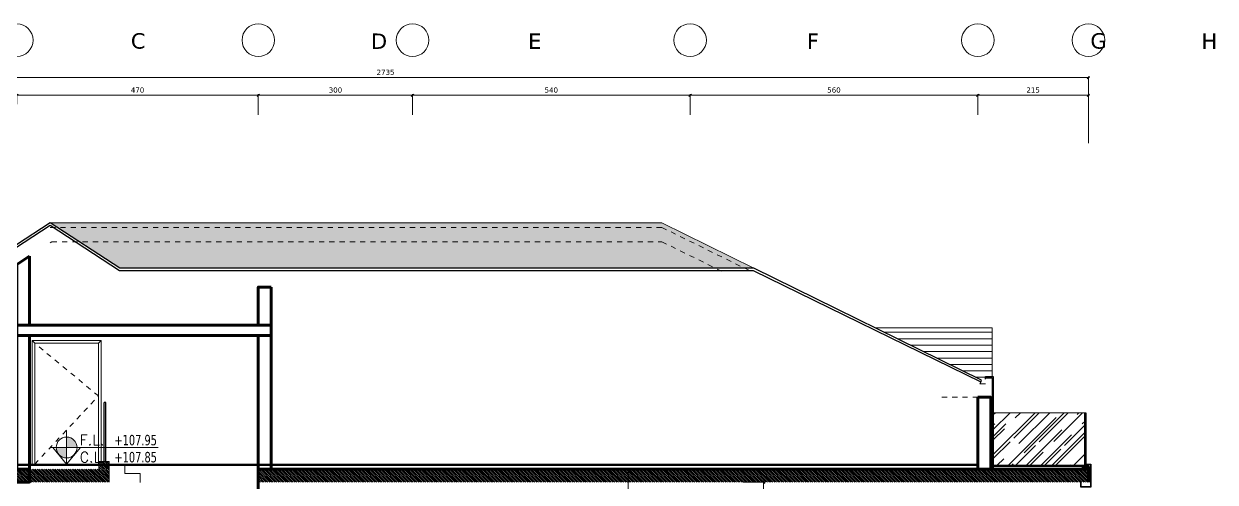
# Model space of a CAD drawing. Header units: inches. Extents: x -48 to 777, y -156 to 510.
# Drawn here: x 611.12 to 634.31, y -40.56 to -31.65 of the extents above; entities that cross this region are included whole.
import ezdxf
from ezdxf.enums import TextEntityAlignment as Align

# ---------------------------------------------------------------- set-up
doc = ezdxf.new("R2010")
doc.units = ezdxf.units.IN
doc.header["$MEASUREMENT"] = 0
doc.linetypes.add('HIDDEN', pattern=[0.375, 0.25, -0.125])
doc.linetypes.add('NUHA', pattern=[1.45, 0.75, -0.25, 0.2, -0.25])
doc.layers.get('Defpoints').update_dxf_attribs({"lineweight": 5})
for name, color, linetype, lineweight in [('A-ANNOTATION', 34, 'Continuous', 5), ('A-DIM', 9, 'Continuous', 5), ('A-DOORS', 38, 'Continuous', 20), ('A-HIDDEN', 254, 'HIDDEN', 5), ('A-PILLARS', 1, 'Continuous', 60), ('A-Roof', 1, 'Continuous', 20), ('A-SIGNS1', 20, 'Continuous', 15), ('A-SIGNS2', 30, 'Continuous', 15), ('A-STAIRS', 135, 'Continuous', 20), ('C-GLASS', 162, 'Continuous', 30), ('C-STONE', 42, 'Continuous', 30), ('C-WOOD', 28, 'Continuous', 30), ('D-GLASS', 171, 'Continuous', 20), ('D-STONE', 52, 'Continuous', 20), ('D-WOOD', 32, 'Continuous', 20), ('H-GLASS', 111, 'Continuous', 5), ('H-PILLARS', 61, 'Continuous', 5), ('H-WOOD', 26, 'Continuous', 5)]:
    doc.layers.add(name, color=color, linetype=linetype, lineweight=lineweight)
doc.layers.add('HH-DARK GREY', color=7, linetype='Continuous', lineweight=5, true_color=0x404040)
doc.styles.add('ROMAND', font='verdana.ttf')
doc.styles.add('ROMANS', font='romans__.ttf', dxfattribs={"height": 0.14})
doc.dimstyles.new('M-1.50', dxfattribs={"dimtxt": 0.1, "dimasz": 0.05, "dimexe": 0.025, "dimexo": 0.025, "dimgap": 0.05, "dimtad": 1, "dimlfac": 100, "dimrnd": 0.5, "dimzin": 9, "dimdsep": 46, "dimtxsty": 'ROMAND', "dimblk": 'OBLIQUE', "dimcen": 1, "dimdle": 0.025, "dimclrd": 256, "dimclre": 256, "dimclrt": 2, "dimadec": 0, "dimazin": 0, "dimtfac": 0.666667, "dimtmove": 2, "dimatfit": 3, "dimfxl": 0.04, "dimtolj": 1, "dimtzin": 5, "dimlwd": -1, "dimlwe": -1, "dimarcsym": 0})

# ---------------------------------------------------------------- blocks, each defined once
blk = doc.blocks.new('GXFHGCGFCD')
at = {"layer": 'A-SIGNS1', "linetype": 'NUHA'}
h = blk.add_hatch(color=256, dxfattribs=at)
h.paths.add_polyline_path([(90.382, 61.33), (90.382, 61.17), (90.542, 61.17, 0.414214)])
h.paths.add_polyline_path([(90.382, 61.17), (90.222, 61.17, 0.414214), (90.382, 61.01)])
at = {"layer": 'A-SIGNS1'}
for p, q in [((90.382, 60.914), (90.382, 61.426)), ((90.126, 61.17), (91.79, 61.17))]:
    blk.add_line(p, q, dxfattribs=at)
blk.add_circle((90.382, 61.17), 0.16, dxfattribs=at)
blk = doc.blocks.new('DGXFHXFGDFD')
at = {"layer": 'A-SIGNS1'}
blk.add_blockref('GXFHGCGFCD', (0, 0), dxfattribs=at)
at = {"layer": 'A-SIGNS2', "linetype": 'NUHA', "style": 'ROMANS'}
for s, p in [('F.L.', (90.583, 61.203)), ('C.L.', (90.583, 60.941))]:
    blk.add_text(s, height=0.16, dxfattribs=at).set_placement(p)
at = {"layer": 'A-SIGNS2', "style": 'ROMANS', "width": 0.910135, "flags": 4}
for tag, p, p2 in [('NIV.FINI', (91.116, 61.203), (91.79, 61.203)), ('NIV.BETON', (91.116, 60.941), (91.79, 60.941))]:
    blk.add_attdef(tag, text='', height=0.16, dxfattribs=at).set_placement(p, p2, align=Align.FIT)
blk = doc.blocks.new('_Oblique')
at = {"color": 0, "linetype": 'ByBlock', "lineweight": -2}
blk.add_line((-0.5, -0.5), (0.5, 0.5), dxfattribs=at)
blk = doc.blocks.new('*D2312')
at = {"layer": 'A-DIM', "transparency": 16777216}
for p, q in [((622.756, -40.31), (622.909, -40.31)), ((622.884, -40.285), (622.884, -43.585)), ((622.723, -43.56), (622.909, -43.56))]:
    blk.add_line(p, q, dxfattribs=at)
at = {"layer": 'Defpoints', "color": 0, "transparency": 16777216}
for p in [(622.731, -40.31), (622.698, -43.56), (622.884, -43.56)]:
    blk.add_point(p, dxfattribs=at)
at = {"layer": 'A-DIM', "transparency": 16777216, "xscale": 0.05, "yscale": 0.05, "zscale": 0.05}
for p, rotation in [((622.884, -40.31), 90), ((622.884, -43.56), 270)]:
    blk.add_blockref('_Oblique', p, dxfattribs=dict(at, rotation=rotation))
at = {"layer": 'A-DIM', "color": 2, "transparency": 16777216, "insert": (622.782, -41.935), "char_height": 0.1, "attachment_point": 5, "rotation": 90, "style": 'ROMAND'}
blk.add_mtext('\\A1;325', dxfattribs=at)
blk = doc.blocks.new('*D2325')
at = {"layer": 'A-DIM', "transparency": 16777216}
for p, q in [((625.115, -40.56), (625.54, -40.56)), ((625.515, -41.185), (625.515, -40.535)), ((625.163, -41.16), (625.54, -41.16))]:
    blk.add_line(p, q, dxfattribs=at)
at = {"layer": 'Defpoints', "color": 0, "transparency": 16777216}
for p in [(625.09, -40.56), (625.515, -40.56), (625.138, -41.16)]:
    blk.add_point(p, dxfattribs=at)
at = {"layer": 'A-DIM', "transparency": 16777216, "xscale": 0.05, "yscale": 0.05, "zscale": 0.05}
for p, rotation in [((625.515, -40.56), 90), ((625.515, -41.16), 270)]:
    blk.add_blockref('_Oblique', p, dxfattribs=dict(at, rotation=rotation))
at = {"layer": 'A-DIM', "color": 2, "transparency": 16777216, "insert": (625.413, -40.86), "char_height": 0.1, "attachment_point": 5, "rotation": 90, "style": 'ROMAND'}
blk.add_mtext('\\A1;60', dxfattribs=at)
blk = doc.blocks.new('*D2336')
at = {"layer": 'A-DIM', "transparency": 16777216}
for p, q in [((610.962, -33.042), (615.712, -33.042)), ((610.987, -33.216), (610.987, -33.017)), ((615.687, -33.421), (615.687, -33.017))]:
    blk.add_line(p, q, dxfattribs=at)
at = {"layer": 'Defpoints', "color": 0, "transparency": 16777216}
for p in [(615.687, -33.042), (610.987, -33.241), (615.687, -33.446)]:
    blk.add_point(p, dxfattribs=at)
at = {"layer": 'A-DIM', "transparency": 16777216, "xscale": 0.05, "yscale": 0.05, "zscale": 0.05, "rotation": 180}
blk.add_blockref('_Oblique', (610.987, -33.042), dxfattribs=at)
at = {"layer": 'A-DIM', "transparency": 16777216, "xscale": 0.05, "yscale": 0.05, "zscale": 0.05}
blk.add_blockref('_Oblique', (615.687, -33.042), dxfattribs=at)
at = {"layer": 'A-DIM', "color": 2, "transparency": 16777216, "insert": (613.337, -32.94), "char_height": 0.1, "attachment_point": 5, "style": 'ROMAND'}
blk.add_mtext('\\A1;470', dxfattribs=at)
blk = doc.blocks.new('*D2337')
at = {"layer": 'A-DIM', "transparency": 16777216}
for p, q in [((615.662, -33.042), (618.713, -33.042)), ((615.687, -33.421), (615.687, -33.017)), ((618.688, -33.421), (618.688, -33.017))]:
    blk.add_line(p, q, dxfattribs=at)
at = {"layer": 'Defpoints', "color": 0, "transparency": 16777216}
for p in [(618.688, -33.042), (615.687, -33.446), (618.688, -33.446)]:
    blk.add_point(p, dxfattribs=at)
at = {"layer": 'A-DIM', "transparency": 16777216, "xscale": 0.05, "yscale": 0.05, "zscale": 0.05, "rotation": 180}
blk.add_blockref('_Oblique', (615.687, -33.042), dxfattribs=at)
at = {"layer": 'A-DIM', "transparency": 16777216, "xscale": 0.05, "yscale": 0.05, "zscale": 0.05}
blk.add_blockref('_Oblique', (618.688, -33.042), dxfattribs=at)
at = {"layer": 'A-DIM', "color": 2, "transparency": 16777216, "insert": (617.188, -32.94), "char_height": 0.1, "attachment_point": 5, "style": 'ROMAND'}
blk.add_mtext('\\A1;300', dxfattribs=at)
blk = doc.blocks.new('*D2338')
at = {"layer": 'A-DIM', "transparency": 16777216}
for p, q in [((618.663, -33.042), (624.113, -33.042)), ((618.688, -33.421), (618.688, -33.017)), ((624.088, -33.421), (624.088, -33.017))]:
    blk.add_line(p, q, dxfattribs=at)
at = {"layer": 'Defpoints', "color": 0, "transparency": 16777216}
for p in [(624.088, -33.042), (618.688, -33.446), (624.088, -33.446)]:
    blk.add_point(p, dxfattribs=at)
at = {"layer": 'A-DIM', "transparency": 16777216, "xscale": 0.05, "yscale": 0.05, "zscale": 0.05, "rotation": 180}
blk.add_blockref('_Oblique', (618.688, -33.042), dxfattribs=at)
at = {"layer": 'A-DIM', "transparency": 16777216, "xscale": 0.05, "yscale": 0.05, "zscale": 0.05}
blk.add_blockref('_Oblique', (624.088, -33.042), dxfattribs=at)
at = {"layer": 'A-DIM', "color": 2, "transparency": 16777216, "insert": (621.388, -32.94), "char_height": 0.1, "attachment_point": 5, "style": 'ROMAND'}
blk.add_mtext('\\A1;540', dxfattribs=at)
blk = doc.blocks.new('*D2339')
at = {"layer": 'A-DIM', "transparency": 16777216}
for p, q in [((604.487, -33.266), (604.487, -32.673)), ((631.838, -33.974), (631.838, -32.673)), ((631.863, -32.698), (604.462, -32.698))]:
    blk.add_line(p, q, dxfattribs=at)
at = {"layer": 'Defpoints', "color": 0, "transparency": 16777216}
for p in [(604.487, -32.698), (604.487, -33.291), (631.838, -33.999)]:
    blk.add_point(p, dxfattribs=at)
at = {"layer": 'A-DIM', "transparency": 16777216, "xscale": 0.05, "yscale": 0.05, "zscale": 0.05, "rotation": 180}
blk.add_blockref('_Oblique', (604.487, -32.698), dxfattribs=at)
at = {"layer": 'A-DIM', "transparency": 16777216, "xscale": 0.05, "yscale": 0.05, "zscale": 0.05}
blk.add_blockref('_Oblique', (631.838, -32.698), dxfattribs=at)
at = {"layer": 'A-DIM', "color": 2, "transparency": 16777216, "insert": (618.163, -32.595), "char_height": 0.1, "attachment_point": 5, "style": 'ROMAND'}
blk.add_mtext('\\A1;2735', dxfattribs=at)
blk = doc.blocks.new('*D2340')
at = {"layer": 'A-DIM', "transparency": 16777216}
for p, q in [((624.063, -33.042), (629.713, -33.042)), ((624.088, -33.421), (624.088, -33.017)), ((629.688, -33.421), (629.688, -33.017))]:
    blk.add_line(p, q, dxfattribs=at)
at = {"layer": 'Defpoints', "color": 0, "transparency": 16777216}
for p in [(629.688, -33.042), (624.088, -33.446), (629.688, -33.446)]:
    blk.add_point(p, dxfattribs=at)
at = {"layer": 'A-DIM', "transparency": 16777216, "xscale": 0.05, "yscale": 0.05, "zscale": 0.05, "rotation": 180}
blk.add_blockref('_Oblique', (624.088, -33.042), dxfattribs=at)
at = {"layer": 'A-DIM', "transparency": 16777216, "xscale": 0.05, "yscale": 0.05, "zscale": 0.05}
blk.add_blockref('_Oblique', (629.688, -33.042), dxfattribs=at)
at = {"layer": 'A-DIM', "color": 2, "transparency": 16777216, "insert": (626.888, -32.94), "char_height": 0.1, "attachment_point": 5, "style": 'ROMAND'}
blk.add_mtext('\\A1;560', dxfattribs=at)
blk = doc.blocks.new('*D2341')
at = {"layer": 'A-DIM', "transparency": 16777216}
for p, q in [((629.663, -33.042), (631.863, -33.042)), ((629.688, -33.421), (629.688, -33.017)), ((631.838, -33.421), (631.838, -33.017))]:
    blk.add_line(p, q, dxfattribs=at)
at = {"layer": 'Defpoints', "color": 0, "transparency": 16777216}
for p in [(631.838, -33.042), (629.688, -33.446), (631.838, -33.446)]:
    blk.add_point(p, dxfattribs=at)
at = {"layer": 'A-DIM', "transparency": 16777216, "xscale": 0.05, "yscale": 0.05, "zscale": 0.05, "rotation": 180}
blk.add_blockref('_Oblique', (629.688, -33.042), dxfattribs=at)
at = {"layer": 'A-DIM', "transparency": 16777216, "xscale": 0.05, "yscale": 0.05, "zscale": 0.05}
blk.add_blockref('_Oblique', (631.838, -33.042), dxfattribs=at)
at = {"layer": 'A-DIM', "color": 2, "transparency": 16777216, "insert": (630.763, -32.94), "char_height": 0.1, "attachment_point": 5, "style": 'ROMAND'}
blk.add_mtext('\\A1;215', dxfattribs=at)

msp = doc.modelspace()

# ---------------------------------------------------------------- hatches: boundary and pattern name
at = {"layer": 'H-GLASS'}
h = msp.add_hatch(dxfattribs=at)
h.set_pattern_fill('AR-RROOF', color=256, scale=0.3, angle=45)
h.set_pattern_definition([(45, (590.39616, -335.52274), (0.25455844, 0.6788225), [4.5, -0.6, 1.5, -0.3]), (45, (590.57223, -335.13454), (-0.49426764, 0.07000357), [0.9, -0.099, 1.8, -0.225]), (45, (590.3219, -335.23636), (0.96095812, 1.24521504), [2.4, -0.42, 1.2, -0.3])])
h.paths.add_polyline_path([(631.76839, -39.20983), (629.98839, -39.20983), (629.98839, -40.22983), (631.76839, -40.22983)])
at = {"layer": 'H-PILLARS'}
h = msp.add_hatch(dxfattribs=at)
h.set_pattern_fill('ANSI31', color=256, scale=0.2, angle=90)
h.set_pattern_definition([(135, (512.658564, -65.611495), (-0.0176776695, -0.0176776695), [])])
h.paths.add_polyline_path([(612.78683, -40.55983), (612.78683, -40.30983), (603.78683, -40.30983), (603.78683, -40.55983)])
h = msp.add_hatch(dxfattribs=at)
h.set_pattern_fill('ANSI31', color=256, scale=0.2, angle=90)
h.set_pattern_definition([(135, (893.912837, -55.076728), (-0.0176776695, -0.0176776695), [])])
h.paths.add_polyline_path([(612.78683, -40.15983), (612.58683, -40.15983), (612.58683, -40.30983), (612.78683, -40.30983)])
h = msp.add_hatch(dxfattribs=at)
h.set_pattern_fill('ANSI31', color=256, scale=0.2, angle=90)
h.set_pattern_definition([(135, (540.8021, -51.862392), (-0.0176776695, -0.0176776695), [])])
h.paths.add_polyline_path([(631.83839, -40.30983), (615.68683, -40.30983), (615.68683, -40.55983), (631.83839, -40.55983)])
h = msp.add_hatch(dxfattribs=at)
h.set_pattern_fill('ANSI31', color=256, scale=0.2, angle=90)
h.set_pattern_definition([(135, (503.65053, -56.76867), (-0.0176776695, -0.0176776695), [])])
h.paths.add_polyline_path([(631.83839, -40.30983), (631.73839, -40.30983), (631.73839, -40.25983), (631.83839, -40.25983)])
at = {"layer": 'H-WOOD'}
h = msp.add_hatch(dxfattribs=at)
h.set_pattern_fill('ANSI31', color=256, angle=135)
h.set_pattern_definition([(180, (590.39616, -335.52274), (-1e-17, -0.125), [])])
h.paths.add_polyline_path([(629.76002, -38.57735), (629.74239, -38.61325), (629.72475, -38.64915), (629.83839, -38.70499), (629.83839, -38.55983), (629.83839, -38.52983), (629.83839, -38.50983), (629.96839, -38.50983), (629.96839, -37.55983), (627.68892, -37.55983)])
at = {"layer": 'HH-DARK GREY'}
h = msp.add_hatch(dxfattribs=at)
h.set_pattern_fill('AR-RSHKE', color=256, scale=0.02)
h.set_pattern_definition([(0, (590.39616, -335.52274), (0.51, 0.24), [0.12, -0.1, 0.14, -0.06, 0.18, -0.08]), (0, (590.51616, -335.51274), (0.51, 0.24), [0.1, -0.38, 0.08, -0.12]), (0, (590.75616, -335.53774), (0.51, 0.24), [0.06, -0.62]), (90, (590.39616, -335.52274), (-0.17, 0.24), [0.23, -0.73]), (90, (590.51616, -335.52274), (-0.17, 0.24), [0.225, -0.735]), (90, (590.61616, -335.52274), (-0.17, 0.24), [0.21, -0.75]), (90, (590.75616, -335.53774), (-0.17, 0.24), [0.23, -0.73]), (90, (590.81616, -335.53774), (-0.17, 0.24), [0.23, -0.73]), (90, (590.99616, -335.52274), (-0.17, 0.24), [0.22, -0.74])])
h.paths.add_polyline_path([(625.3313, -36.40155), (623.53839, -35.5207), (611.63794, -35.5207), (612.99172, -36.40155)])

# ---------------------------------------------------------------- linework, layer by layer
at = {"layer": 'A-ANNOTATION', "linetype": 'Continuous'}
for centre in [(610.98682, -31.97027), (615.68683, -31.97027), (618.68839, -31.97027), (624.08839, -31.97027), (629.68839, -31.97027), (631.83839, -31.97027)]:
    msp.add_circle(centre, 0.31723, dxfattribs=at)
at = {"layer": 'A-DOORS'}
for p, q in [((612.62683, -37.80983), (611.28683, -37.80983)), ((611.28683, -37.80983), (611.28683, -40.20983)), ((611.33683, -37.85983), (611.28683, -37.80983)), ((612.57683, -37.85983), (612.62683, -37.80983)), ((612.62683, -37.80983), (612.62683, -40.20983))]:
    msp.add_line(p, q, dxfattribs=at)
msp.add_lwpolyline([(612.57683, -37.85983), (611.33683, -37.85983), (611.33683, -40.20983), (612.57683, -40.20983)], close=True, dxfattribs=at)
at = {"layer": 'A-HIDDEN', "ltscale": 0.4}
msp.add_line((629.68839, -38.90983), (628.89051, -38.90983), dxfattribs=at)
for points in [[(611.63793, -35.60983), (611.63793, -35.60983), (623.53839, -35.60983), (625.3313, -36.49068)], [(611.63794, -35.90832), (611.66852, -35.88837), (623.53839, -35.88837), (624.76434, -36.49068)], [(611.33683, -40.20983), (612.57683, -38.88483), (611.33683, -37.85983)]]:
    msp.add_lwpolyline(points, dxfattribs=at)
at = {"layer": 'A-PILLARS'}
msp.add_line((631.83839, -40.30983), (631.83839, -40.55983), dxfattribs=at)
for points in [[(611.23683, -36.16999), (610.98683, -36.33309), (610.98683, -37.34442), (610.98683, -37.50983), (611.23683, -37.50983)], [(615.93683, -36.76922), (615.68683, -36.76922), (615.68683, -37.34442), (615.68683, -37.50983), (615.93683, -37.50983)], [(615.93683, -37.50983), (610.98683, -37.50983), (610.98683, -37.70983), (615.93683, -37.70983)], [(611.23683, -37.70983), (610.98683, -37.70983), (610.98683, -40.30983), (611.23683, -40.30983)], [(615.93683, -37.70983), (615.68683, -37.70983), (615.68683, -40.30983), (615.93683, -40.30983)], [(629.68839, -38.90983), (629.93839, -38.90983), (629.93839, -40.30983), (629.68839, -40.30983)]]:
    msp.add_lwpolyline(points, close=True, dxfattribs=at)
for points in [[(603.78683, -40.55983), (611.23683, -40.55983), (611.23683, -40.30983), (603.78683, -40.30983)], [(604.48683, -43.65983), (612.78683, -43.65983), (612.78683, -43.48383), (613.08683, -43.48383), (613.08683, -43.30783), (613.38683, -43.30783), (613.38683, -43.13183), (613.68683, -43.13183), (613.68683, -42.95583), (613.98683, -42.95583), (613.98683, -42.77983), (614.28683, -42.77983), (614.28683, -42.60383), (614.58683, -42.60383), (614.58683, -42.42783), (615.68683, -42.42783), (615.68683, -40.30983), (631.83839, -40.30983)], [(631.83839, -40.30983), (631.83839, -40.25983), (631.73839, -40.25983), (631.73839, -40.30983)]]:
    msp.add_lwpolyline(points, dxfattribs=at)
at = {"layer": 'A-Roof'}
for p, q in [((612.78683, -40.15983), (612.58683, -40.15983)), ((612.58683, -40.15983), (612.58683, -40.30983)), ((612.78683, -40.30983), (612.78683, -40.15983)), ((612.78683, -40.30983), (612.78683, -40.55983)), ((615.68683, -40.30983), (615.71713, -40.30983))]:
    msp.add_line(p, q, dxfattribs=at)
at = {"layer": 'A-SIGNS1'}
msp.add_lwpolyline([(612.22472, -39.88543), (611.95683, -40.20983), (611.68682, -39.88543)], dxfattribs=at)
at = {"layer": 'A-STAIRS'}
for p, q in [((612.78683, -40.20983), (613.08683, -40.20983)), ((613.08683, -40.20983), (613.08683, -40.39183)), ((613.08683, -40.39183), (613.38683, -40.39183)), ((613.38683, -40.39183), (613.38683, -40.56783))]:
    msp.add_line(p, q, dxfattribs=at)
at = {"layer": 'C-GLASS'}
for p, q in [((612.68683, -40.15983), (612.68683, -39.00983)), ((612.71683, -39.00983), (612.68683, -39.00983)), ((612.71683, -40.15983), (612.71683, -39.00983))]:
    msp.add_line(p, q, dxfattribs=at)
msp.add_lwpolyline([(631.76839, -39.20983), (631.78839, -39.20983), (631.78839, -40.25983), (631.76839, -40.25983)], close=True, dxfattribs=at)
at = {"layer": 'C-STONE'}
for p, q in [((629.74239, -38.61325), (629.72475, -38.64915)), ((606.93683, -40.20983), (629.68839, -40.20983)), ((607.03683, -40.22983), (629.68839, -40.22983)), ((611.23683, -40.20983), (612.58683, -40.20983)), ((611.23683, -40.22983), (612.58683, -40.22983)), ((629.98839, -40.22983), (631.76839, -40.22983)), ((629.98839, -40.24983), (631.76839, -40.24983))]:
    msp.add_line(p, q, dxfattribs=at)
for points in [[(609.08443, -37.22983), (611.63794, -35.56843), (612.98686, -36.44611), (625.31727, -36.44611), (629.74239, -38.61325), (629.76002, -38.57735), (625.3313, -36.40155), (612.99172, -36.40155), (611.63794, -35.5207), (609.01111, -37.22983)], [(629.83839, -38.52983), (629.83839, -38.50983), (629.98839, -38.50983), (629.98839, -40.30983)], [(629.83839, -38.55983), (629.83839, -38.52983), (629.96839, -38.52983), (629.96839, -40.30983)]]:
    msp.add_lwpolyline(points, dxfattribs=at)
at = {"layer": 'C-WOOD'}
for points in [[(631.78839, -40.20983), (631.88839, -40.20983), (631.88839, -40.65983), (631.68839, -40.65983), (631.68839, -40.55983)], [(631.78839, -40.21983), (631.87839, -40.21983), (631.87839, -40.64983), (631.69839, -40.64983), (631.69839, -40.55983)]]:
    msp.add_lwpolyline(points, dxfattribs=at)
at = {"layer": 'D-GLASS'}
msp.add_line((631.76839, -39.20983), (629.98839, -39.20983), dxfattribs=at)
at = {"layer": 'D-STONE'}
msp.add_lwpolyline([(625.3313, -36.40155), (623.53839, -35.5207), (611.63794, -35.5207)], dxfattribs=at)
at = {"layer": 'D-WOOD'}
msp.add_lwpolyline([(629.96839, -38.50983), (629.96839, -37.55983), (627.68892, -37.55983)], dxfattribs=at)

# ---------------------------------------------------------------- block references
at = {"layer": 'A-SIGNS1'}
ref = msp.add_blockref('DGXFHXFGDFD', (497.42492, -117.40019), dxfattribs=dict(at, xscale=1.267200000000003, yscale=1.267200000000003, zscale=1.267200000000003))
ref.add_attrib('NIV.FINI', '+107.95', dxfattribs={"layer": 'A-SIGNS2', "height": 0.202752, "style": 'ROMAND', "width": 0.680836}).set_placement((612.88694, -39.84358), (613.71491, -39.84358), align=Align.FIT)
ref.add_attrib('NIV.BETON', '+107.85', dxfattribs={"layer": 'A-SIGNS2', "height": 0.202752, "style": 'ROMAND', "width": 0.680836}).set_placement((612.88694, -40.17535), (613.71491, -40.17535), align=Align.FIT)

# ---------------------------------------------------------------- texts
at = {"layer": 'A-ANNOTATION', "char_height": 0.3, "width": 5.0170833, "attachment_point": 9, "style": 'ROMAND'}
for s, insert in [('C', (613.49414, -32.14021)), ('D', (618.19415, -32.14021)), ('E', (621.19571, -32.14021)), ('F', (626.59571, -32.14021)), ('G', (632.19571, -32.14021)), ('H', (634.34571, -32.14021))]:
    msp.add_mtext(s, dxfattribs=dict(at, insert=insert))

# ---------------------------------------------------------------- dimensions: what is measured, and where the dimension line sits
at = {"layer": 'A-DIM'}
for base, p1, p2, angle, picture, middle in [((604.48696, -32.69752), (631.83839, -33.99892), (604.48696, -33.29056), 180, '*D2339', (618.16268, -32.59544)), ((615.68683, -33.04162), (610.98682, -33.24063), (615.68683, -33.44638), 180, '*D2336', (613.33682, -32.93957)), ((618.68839, -33.04162), (615.68683, -33.44638), (618.68839, -33.44638), 180, '*D2337', (617.18761, -32.93954)), ((624.08839, -33.04162), (618.68839, -33.44638), (624.08839, -33.44638), 180, '*D2338', (621.38839, -32.93957)), ((629.68839, -33.04162), (624.08839, -33.44638), (629.68839, -33.44638), 180, '*D2340', (626.88839, -32.93957)), ((631.83839, -33.04162), (629.68839, -33.44638), (631.83839, -33.44638), 180, '*D2341', (630.76339, -32.93954)), ((622.88444, -43.55983), (622.73134, -40.30983), (622.69779, -43.55983), 90, '*D2312', (622.78236, -41.93483)), ((625.51521, -40.55983), (625.13839, -41.15983), (625.0902, -40.55983), 90, '*D2325', (625.41316, -40.85983))]:
    dim = msp.add_linear_dim(base=base, p1=p1, p2=p2, angle=angle, dimstyle='M-1.50', dxfattribs=at)
    dim.commit()
    dim.dimension.update_dxf_attribs({"geometry": picture, "text_midpoint": middle})

doc.saveas('drawing.dxf')
